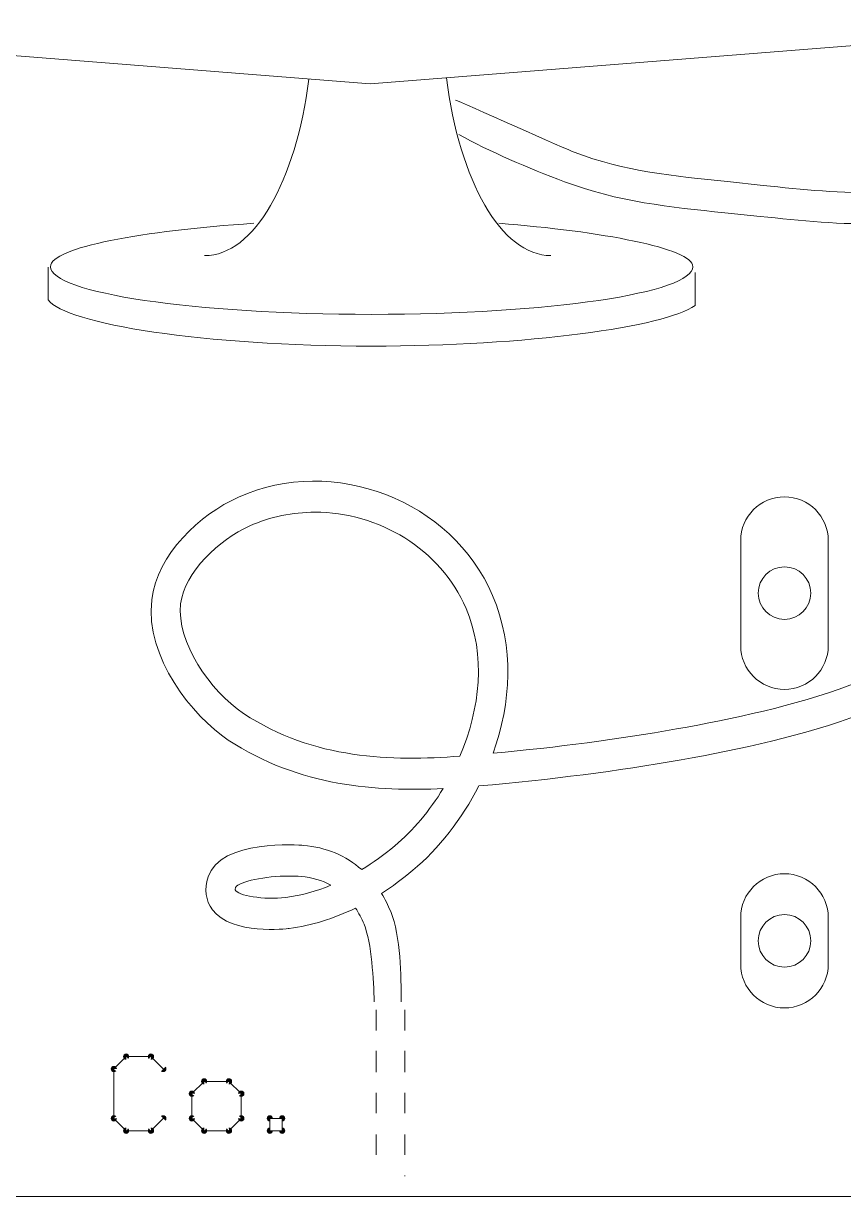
# Model space of a CAD drawing. Header units: inches. Extents: x 30.7 to 71.3, y 18.2 to 83.4.
# Drawn here: x 45.16 to 59.21, y 18.16 to 38.27 of the extents above; entities that cross this region are included whole.
import ezdxf

# ---------------------------------------------------------------- set-up
doc = ezdxf.new("R2010")
doc.units = ezdxf.units.IN
doc.header["$MEASUREMENT"] = 0
doc.linetypes.add('AI-Linetype-1', pattern=[2.13528, 0.352778, -0.352778, 0.362085, -0.352778, 0.352778, -0.362085])
doc.linetypes.add('AI-Linetype-2', pattern=[2.13528, 0.352778, -0.352778, 0.362085, -0.352778, 0.352778, -0.362085])
for name, color, linetype in [('board outline', 7, 'Continuous'), ('holes', 7, 'Continuous'), ('Layer 7', 7, 'Continuous')]:
    doc.layers.add(name, color=color, linetype=linetype)

# ---------------------------------------------------------------- blocks, each defined once
blk = doc.blocks.new('block 3')
at = {"layer": 'Layer 7', "color": 231, "lineweight": 18, "true_color": 0xf78bb7}
for points in [[(45.59, 34.088), (45.59, 33.528)], [(56.669, 34), (56.669, 33.435)]]:
    blk.add_lwpolyline(points, dxfattribs=at)
for points, knots in [([(37.957, 38.808), (37.957, 38.808), (37.957, 55.257), (37.957, 55.257), (37.957, 55.578), (38.217, 55.839), (38.538, 55.839), (38.538, 55.839), (63.669, 55.839), (63.669, 55.839), (63.991, 55.839), (64.251, 55.578), (64.251, 55.257), (64.251, 55.257), (64.251, 38.802), (64.251, 38.802), (64.251, 38.502), (64.021, 38.253), (63.722, 38.229), (63.722, 38.229), (51.104, 37.229), (51.104, 37.229), (51.104, 37.229), (38.491, 38.229), (38.491, 38.229), (38.189, 38.253), (37.957, 38.505), (37.957, 38.808)], [0, 0, 0, 0, 1, 1, 1, 2, 2, 2, 3, 3, 3, 4, 4, 4, 5, 5, 5, 6, 6, 6, 7, 7, 7, 8, 8, 8, 9, 9, 9, 9]), ([(49.113, 34.842), (47.213, 34.713), (45.628, 34.429), (45.628, 34.098), (45.628, 33.647), (48.091, 33.281), (51.129, 33.281), (54.168, 33.281), (56.631, 33.647), (56.631, 34.098), (56.631, 34.413), (55.059, 34.705), (53.307, 34.842)], [0, 0, 0, 0, 1, 1, 1, 2, 2, 2, 3, 3, 3, 4, 4, 4, 4]), ([(45.59, 33.528), (45.871, 33.116), (48.281, 32.737), (51.129, 32.737), (53.788, 32.737), (56.156, 33.062), (56.669, 33.435)], [0, 0, 0, 0, 1, 1, 1, 2, 2, 2, 2])]:
    blk.add_open_spline(points, degree=3, knots=knots, dxfattribs=at)
for points in [[(50.053, 37.312), (49.833, 35.566), (49.117, 34.288), (48.268, 34.288)], [(52.412, 37.333), (52.629, 35.576), (53.347, 34.288), (54.201, 34.288)]]:
    blk.add_open_spline(points, degree=3, dxfattribs=at)
blk = doc.blocks.new('block 121')
at = {"layer": 'Layer 7', "color": 231, "lineweight": 9, "true_color": 0xf78bb7}
blk.add_lwpolyline([(47.559, 20.348), (47.347, 20.56)], dxfattribs=at)
blk = doc.blocks.new('block 122')
at = {"layer": 'Layer 7', "true_color": 0xf78bb7}
h = blk.add_hatch(color=231, dxfattribs=at)
h.dxf.hatch_style = 2
edge = h.paths.add_edge_path()
edge.add_spline(control_points=[(47.379, 20.592), (47.362, 20.61), (47.333, 20.61), (47.315, 20.592), (47.297, 20.574), (47.297, 20.546), (47.315, 20.528)], knot_values=[0, 0, 0, 0, 0.352778, 0.352778, 0.352778, 0.705556, 0.705556, 0.705556, 0.705556], degree=3, periodic=0)
edge.add_line((47.315, 20.528), (47.379, 20.592))
at = {"layer": 'Layer 7', "color": 231, "lineweight": 9, "true_color": 0xf78bb7}
blk.add_open_spline([(47.379, 20.592), (47.362, 20.61), (47.333, 20.61), (47.315, 20.592), (47.297, 20.574), (47.297, 20.546), (47.315, 20.528)], degree=3, knots=[0, 0, 0, 0, 1, 1, 1, 2, 2, 2, 2], dxfattribs=at)
blk = doc.blocks.new('block 123')
at = {"layer": 'Layer 7', "true_color": 0xf78bb7}
h = blk.add_hatch(color=231, dxfattribs=at)
h.dxf.hatch_style = 2
edge = h.paths.add_edge_path()
edge.add_spline(control_points=[(47.527, 20.316), (47.545, 20.298), (47.573, 20.298), (47.591, 20.316), (47.609, 20.334), (47.609, 20.362), (47.591, 20.38)], knot_values=[0, 0, 0, 0, 0.352778, 0.352778, 0.352778, 0.705556, 0.705556, 0.705556, 0.705556], degree=3, periodic=0)
edge.add_line((47.591, 20.38), (47.527, 20.316))
at = {"layer": 'Layer 7', "color": 231, "lineweight": 9, "true_color": 0xf78bb7}
blk.add_open_spline([(47.527, 20.316), (47.545, 20.298), (47.573, 20.298), (47.591, 20.316), (47.609, 20.334), (47.609, 20.362), (47.591, 20.38)], degree=3, knots=[0, 0, 0, 0, 1, 1, 1, 2, 2, 2, 2], dxfattribs=at)
blk = doc.blocks.new('block 124')
at = {"layer": 'Layer 7', "color": 231, "lineweight": 9, "true_color": 0xf78bb7}
blk.add_lwpolyline([(47.347, 20.56), (46.924, 20.56)], dxfattribs=at)
blk = doc.blocks.new('block 125')
at = {"layer": 'Layer 7', "true_color": 0xf78bb7}
h = blk.add_hatch(color=231, dxfattribs=at)
h.dxf.hatch_style = 2
edge = h.paths.add_edge_path()
edge.add_spline(control_points=[(46.924, 20.605), (46.899, 20.605), (46.878, 20.585), (46.878, 20.56), (46.878, 20.535), (46.899, 20.515), (46.924, 20.515)], knot_values=[0, 0, 0, 0, 0.352778, 0.352778, 0.352778, 0.705556, 0.705556, 0.705556, 0.705556], degree=3, periodic=0)
edge.add_line((46.924, 20.515), (46.924, 20.605))
at = {"layer": 'Layer 7', "color": 231, "lineweight": 9, "true_color": 0xf78bb7}
blk.add_open_spline([(46.924, 20.605), (46.899, 20.605), (46.878, 20.585), (46.878, 20.56), (46.878, 20.535), (46.899, 20.515), (46.924, 20.515)], degree=3, knots=[0, 0, 0, 0, 1, 1, 1, 2, 2, 2, 2], dxfattribs=at)
blk = doc.blocks.new('block 126')
at = {"layer": 'Layer 7', "true_color": 0xf78bb7}
h = blk.add_hatch(color=231, dxfattribs=at)
h.dxf.hatch_style = 2
edge = h.paths.add_edge_path()
edge.add_spline(control_points=[(47.347, 20.515), (47.372, 20.515), (47.393, 20.535), (47.393, 20.56), (47.393, 20.585), (47.372, 20.605), (47.347, 20.605)], knot_values=[0, 0, 0, 0, 0.352778, 0.352778, 0.352778, 0.705556, 0.705556, 0.705556, 0.705556], degree=3, periodic=0)
edge.add_line((47.347, 20.605), (47.347, 20.515))
at = {"layer": 'Layer 7', "color": 231, "lineweight": 9, "true_color": 0xf78bb7}
blk.add_open_spline([(47.347, 20.515), (47.372, 20.515), (47.393, 20.535), (47.393, 20.56), (47.393, 20.585), (47.372, 20.605), (47.347, 20.605)], degree=3, knots=[0, 0, 0, 0, 1, 1, 1, 2, 2, 2, 2], dxfattribs=at)
blk = doc.blocks.new('block 127')
at = {"layer": 'Layer 7', "color": 231, "lineweight": 9, "true_color": 0xf78bb7}
blk.add_lwpolyline([(46.924, 20.56), (46.712, 20.348)], dxfattribs=at)
blk = doc.blocks.new('block 128')
at = {"layer": 'Layer 7', "true_color": 0xf78bb7}
h = blk.add_hatch(color=231, dxfattribs=at)
h.dxf.hatch_style = 2
edge = h.paths.add_edge_path()
edge.add_spline(control_points=[(46.68, 20.38), (46.662, 20.362), (46.662, 20.334), (46.68, 20.316), (46.698, 20.298), (46.726, 20.298), (46.744, 20.316)], knot_values=[0, 0, 0, 0, 0.352778, 0.352778, 0.352778, 0.705556, 0.705556, 0.705556, 0.705556], degree=3, periodic=0)
edge.add_line((46.744, 20.316), (46.68, 20.38))
at = {"layer": 'Layer 7', "color": 231, "lineweight": 9, "true_color": 0xf78bb7}
blk.add_open_spline([(46.68, 20.38), (46.662, 20.362), (46.662, 20.334), (46.68, 20.316), (46.698, 20.298), (46.726, 20.298), (46.744, 20.316)], degree=3, knots=[0, 0, 0, 0, 1, 1, 1, 2, 2, 2, 2], dxfattribs=at)
blk = doc.blocks.new('block 129')
at = {"layer": 'Layer 7', "true_color": 0xf78bb7}
h = blk.add_hatch(color=231, dxfattribs=at)
h.dxf.hatch_style = 2
edge = h.paths.add_edge_path()
edge.add_spline(control_points=[(46.956, 20.528), (46.973, 20.546), (46.973, 20.574), (46.956, 20.592), (46.938, 20.61), (46.909, 20.61), (46.892, 20.592)], knot_values=[0, 0, 0, 0, 0.352778, 0.352778, 0.352778, 0.705556, 0.705556, 0.705556, 0.705556], degree=3, periodic=0)
edge.add_line((46.892, 20.592), (46.956, 20.528))
at = {"layer": 'Layer 7', "color": 231, "lineweight": 9, "true_color": 0xf78bb7}
blk.add_open_spline([(46.956, 20.528), (46.973, 20.546), (46.973, 20.574), (46.956, 20.592), (46.938, 20.61), (46.909, 20.61), (46.892, 20.592)], degree=3, knots=[0, 0, 0, 0, 1, 1, 1, 2, 2, 2, 2], dxfattribs=at)
blk = doc.blocks.new('block 130')
at = {"layer": 'Layer 7', "color": 231, "lineweight": 9, "true_color": 0xf78bb7}
blk.add_lwpolyline([(46.712, 20.348), (46.712, 19.501)], dxfattribs=at)
blk = doc.blocks.new('block 131')
at = {"layer": 'Layer 7', "true_color": 0xf78bb7}
h = blk.add_hatch(color=231, dxfattribs=at)
h.dxf.hatch_style = 2
edge = h.paths.add_edge_path()
edge.add_spline(control_points=[(46.667, 19.501), (46.667, 19.476), (46.687, 19.456), (46.712, 19.456), (46.737, 19.456), (46.757, 19.476), (46.757, 19.501)], knot_values=[0, 0, 0, 0, 0.352778, 0.352778, 0.352778, 0.705556, 0.705556, 0.705556, 0.705556], degree=3, periodic=0)
edge.add_line((46.757, 19.501), (46.667, 19.501))
at = {"layer": 'Layer 7', "color": 231, "lineweight": 9, "true_color": 0xf78bb7}
blk.add_open_spline([(46.667, 19.501), (46.667, 19.476), (46.687, 19.456), (46.712, 19.456), (46.737, 19.456), (46.757, 19.476), (46.757, 19.501)], degree=3, knots=[0, 0, 0, 0, 1, 1, 1, 2, 2, 2, 2], dxfattribs=at)
blk = doc.blocks.new('block 132')
at = {"layer": 'Layer 7', "true_color": 0xf78bb7}
h = blk.add_hatch(color=231, dxfattribs=at)
h.dxf.hatch_style = 2
edge = h.paths.add_edge_path()
edge.add_spline(control_points=[(46.757, 20.348), (46.757, 20.373), (46.737, 20.393), (46.712, 20.393), (46.687, 20.393), (46.667, 20.373), (46.667, 20.348)], knot_values=[0, 0, 0, 0, 0.352778, 0.352778, 0.352778, 0.705556, 0.705556, 0.705556, 0.705556], degree=3, periodic=0)
edge.add_line((46.667, 20.348), (46.757, 20.348))
at = {"layer": 'Layer 7', "color": 231, "lineweight": 9, "true_color": 0xf78bb7}
blk.add_open_spline([(46.757, 20.348), (46.757, 20.373), (46.737, 20.393), (46.712, 20.393), (46.687, 20.393), (46.667, 20.373), (46.667, 20.348)], degree=3, knots=[0, 0, 0, 0, 1, 1, 1, 2, 2, 2, 2], dxfattribs=at)
blk = doc.blocks.new('block 133')
at = {"layer": 'Layer 7', "color": 231, "lineweight": 9, "true_color": 0xf78bb7}
blk.add_lwpolyline([(46.712, 19.501), (46.924, 19.289)], dxfattribs=at)
blk = doc.blocks.new('block 134')
at = {"layer": 'Layer 7', "true_color": 0xf78bb7}
h = blk.add_hatch(color=231, dxfattribs=at)
h.dxf.hatch_style = 2
edge = h.paths.add_edge_path()
edge.add_spline(control_points=[(46.892, 19.257), (46.909, 19.239), (46.938, 19.239), (46.956, 19.257), (46.973, 19.275), (46.973, 19.304), (46.956, 19.321)], knot_values=[0, 0, 0, 0, 0.352778, 0.352778, 0.352778, 0.705556, 0.705556, 0.705556, 0.705556], degree=3, periodic=0)
edge.add_line((46.956, 19.321), (46.892, 19.257))
at = {"layer": 'Layer 7', "color": 231, "lineweight": 9, "true_color": 0xf78bb7}
blk.add_open_spline([(46.892, 19.257), (46.909, 19.239), (46.938, 19.239), (46.956, 19.257), (46.973, 19.275), (46.973, 19.304), (46.956, 19.321)], degree=3, knots=[0, 0, 0, 0, 1, 1, 1, 2, 2, 2, 2], dxfattribs=at)
blk = doc.blocks.new('block 135')
at = {"layer": 'Layer 7', "true_color": 0xf78bb7}
h = blk.add_hatch(color=231, dxfattribs=at)
h.dxf.hatch_style = 2
edge = h.paths.add_edge_path()
edge.add_spline(control_points=[(46.744, 19.533), (46.726, 19.551), (46.698, 19.551), (46.68, 19.533), (46.662, 19.515), (46.662, 19.487), (46.68, 19.469)], knot_values=[0, 0, 0, 0, 0.352778, 0.352778, 0.352778, 0.705556, 0.705556, 0.705556, 0.705556], degree=3, periodic=0)
edge.add_line((46.68, 19.469), (46.744, 19.533))
at = {"layer": 'Layer 7', "color": 231, "lineweight": 9, "true_color": 0xf78bb7}
blk.add_open_spline([(46.744, 19.533), (46.726, 19.551), (46.698, 19.551), (46.68, 19.533), (46.662, 19.515), (46.662, 19.487), (46.68, 19.469)], degree=3, knots=[0, 0, 0, 0, 1, 1, 1, 2, 2, 2, 2], dxfattribs=at)
blk = doc.blocks.new('block 136')
at = {"layer": 'Layer 7', "color": 231, "lineweight": 9, "true_color": 0xf78bb7}
blk.add_lwpolyline([(46.924, 19.289), (47.347, 19.289)], dxfattribs=at)
blk = doc.blocks.new('block 137')
at = {"layer": 'Layer 7', "true_color": 0xf78bb7}
h = blk.add_hatch(color=231, dxfattribs=at)
h.dxf.hatch_style = 2
edge = h.paths.add_edge_path()
edge.add_spline(control_points=[(47.347, 19.244), (47.372, 19.244), (47.393, 19.264), (47.393, 19.289), (47.393, 19.314), (47.372, 19.335), (47.347, 19.335)], knot_values=[0, 0, 0, 0, 0.352778, 0.352778, 0.352778, 0.705556, 0.705556, 0.705556, 0.705556], degree=3, periodic=0)
edge.add_line((47.347, 19.335), (47.347, 19.244))
at = {"layer": 'Layer 7', "color": 231, "lineweight": 9, "true_color": 0xf78bb7}
blk.add_open_spline([(47.347, 19.244), (47.372, 19.244), (47.393, 19.264), (47.393, 19.289), (47.393, 19.314), (47.372, 19.335), (47.347, 19.335)], degree=3, knots=[0, 0, 0, 0, 1, 1, 1, 2, 2, 2, 2], dxfattribs=at)
blk = doc.blocks.new('block 138')
at = {"layer": 'Layer 7', "true_color": 0xf78bb7}
h = blk.add_hatch(color=231, dxfattribs=at)
h.dxf.hatch_style = 2
edge = h.paths.add_edge_path()
edge.add_spline(control_points=[(46.924, 19.335), (46.899, 19.335), (46.878, 19.314), (46.878, 19.289), (46.878, 19.264), (46.899, 19.244), (46.924, 19.244)], knot_values=[0, 0, 0, 0, 0.352778, 0.352778, 0.352778, 0.705556, 0.705556, 0.705556, 0.705556], degree=3, periodic=0)
edge.add_line((46.924, 19.244), (46.924, 19.335))
at = {"layer": 'Layer 7', "color": 231, "lineweight": 9, "true_color": 0xf78bb7}
blk.add_open_spline([(46.924, 19.335), (46.899, 19.335), (46.878, 19.314), (46.878, 19.289), (46.878, 19.264), (46.899, 19.244), (46.924, 19.244)], degree=3, knots=[0, 0, 0, 0, 1, 1, 1, 2, 2, 2, 2], dxfattribs=at)
blk = doc.blocks.new('block 139')
at = {"layer": 'Layer 7', "color": 231, "lineweight": 9, "true_color": 0xf78bb7}
blk.add_lwpolyline([(47.347, 19.289), (47.559, 19.501)], dxfattribs=at)
blk = doc.blocks.new('block 140')
at = {"layer": 'Layer 7', "true_color": 0xf78bb7}
h = blk.add_hatch(color=231, dxfattribs=at)
h.dxf.hatch_style = 2
edge = h.paths.add_edge_path()
edge.add_spline(control_points=[(47.591, 19.469), (47.609, 19.487), (47.609, 19.515), (47.591, 19.533), (47.573, 19.551), (47.545, 19.551), (47.527, 19.533)], knot_values=[0, 0, 0, 0, 0.352778, 0.352778, 0.352778, 0.705556, 0.705556, 0.705556, 0.705556], degree=3, periodic=0)
edge.add_line((47.527, 19.533), (47.591, 19.469))
at = {"layer": 'Layer 7', "color": 231, "lineweight": 9, "true_color": 0xf78bb7}
blk.add_open_spline([(47.591, 19.469), (47.609, 19.487), (47.609, 19.515), (47.591, 19.533), (47.573, 19.551), (47.545, 19.551), (47.527, 19.533)], degree=3, knots=[0, 0, 0, 0, 1, 1, 1, 2, 2, 2, 2], dxfattribs=at)
blk = doc.blocks.new('block 141')
at = {"layer": 'Layer 7', "true_color": 0xf78bb7}
h = blk.add_hatch(color=231, dxfattribs=at)
h.dxf.hatch_style = 2
edge = h.paths.add_edge_path()
edge.add_spline(control_points=[(47.315, 19.321), (47.297, 19.304), (47.297, 19.275), (47.315, 19.257), (47.333, 19.239), (47.362, 19.239), (47.379, 19.257)], knot_values=[0, 0, 0, 0, 0.352778, 0.352778, 0.352778, 0.705556, 0.705556, 0.705556, 0.705556], degree=3, periodic=0)
edge.add_line((47.379, 19.257), (47.315, 19.321))
at = {"layer": 'Layer 7', "color": 231, "lineweight": 9, "true_color": 0xf78bb7}
blk.add_open_spline([(47.315, 19.321), (47.297, 19.304), (47.297, 19.275), (47.315, 19.257), (47.333, 19.239), (47.362, 19.239), (47.379, 19.257)], degree=3, knots=[0, 0, 0, 0, 1, 1, 1, 2, 2, 2, 2], dxfattribs=at)
blk = doc.blocks.new('block 142')
at = {"layer": 'Layer 7', "color": 231, "lineweight": 9, "true_color": 0xf78bb7}
blk.add_lwpolyline([(48.26, 19.289), (48.683, 19.289)], dxfattribs=at)
blk = doc.blocks.new('block 143')
at = {"layer": 'Layer 7', "true_color": 0xf78bb7}
h = blk.add_hatch(color=231, dxfattribs=at)
h.dxf.hatch_style = 2
edge = h.paths.add_edge_path()
edge.add_spline(control_points=[(48.683, 19.244), (48.708, 19.244), (48.729, 19.264), (48.729, 19.289), (48.729, 19.314), (48.708, 19.335), (48.683, 19.335)], knot_values=[0, 0, 0, 0, 0.352778, 0.352778, 0.352778, 0.705556, 0.705556, 0.705556, 0.705556], degree=3, periodic=0)
edge.add_line((48.683, 19.335), (48.683, 19.244))
at = {"layer": 'Layer 7', "color": 231, "lineweight": 9, "true_color": 0xf78bb7}
blk.add_open_spline([(48.683, 19.244), (48.708, 19.244), (48.729, 19.264), (48.729, 19.289), (48.729, 19.314), (48.708, 19.335), (48.683, 19.335)], degree=3, knots=[0, 0, 0, 0, 1, 1, 1, 2, 2, 2, 2], dxfattribs=at)
blk = doc.blocks.new('block 144')
at = {"layer": 'Layer 7', "true_color": 0xf78bb7}
h = blk.add_hatch(color=231, dxfattribs=at)
h.dxf.hatch_style = 2
edge = h.paths.add_edge_path()
edge.add_spline(control_points=[(48.26, 19.335), (48.235, 19.335), (48.214, 19.314), (48.214, 19.289), (48.214, 19.264), (48.235, 19.244), (48.26, 19.244)], knot_values=[0, 0, 0, 0, 0.352778, 0.352778, 0.352778, 0.705556, 0.705556, 0.705556, 0.705556], degree=3, periodic=0)
edge.add_line((48.26, 19.244), (48.26, 19.335))
at = {"layer": 'Layer 7', "color": 231, "lineweight": 9, "true_color": 0xf78bb7}
blk.add_open_spline([(48.26, 19.335), (48.235, 19.335), (48.214, 19.314), (48.214, 19.289), (48.214, 19.264), (48.235, 19.244), (48.26, 19.244)], degree=3, knots=[0, 0, 0, 0, 1, 1, 1, 2, 2, 2, 2], dxfattribs=at)
blk = doc.blocks.new('block 145')
at = {"layer": 'Layer 7', "color": 231, "lineweight": 9, "true_color": 0xf78bb7}
blk.add_lwpolyline([(48.683, 19.289), (48.895, 19.501)], dxfattribs=at)
blk = doc.blocks.new('block 146')
at = {"layer": 'Layer 7', "true_color": 0xf78bb7}
h = blk.add_hatch(color=231, dxfattribs=at)
h.dxf.hatch_style = 2
edge = h.paths.add_edge_path()
edge.add_spline(control_points=[(48.927, 19.469), (48.945, 19.487), (48.945, 19.515), (48.927, 19.533), (48.909, 19.551), (48.881, 19.551), (48.863, 19.533)], knot_values=[0, 0, 0, 0, 0.352778, 0.352778, 0.352778, 0.705556, 0.705556, 0.705556, 0.705556], degree=3, periodic=0)
edge.add_line((48.863, 19.533), (48.927, 19.469))
at = {"layer": 'Layer 7', "color": 231, "lineweight": 9, "true_color": 0xf78bb7}
blk.add_open_spline([(48.927, 19.469), (48.945, 19.487), (48.945, 19.515), (48.927, 19.533), (48.909, 19.551), (48.881, 19.551), (48.863, 19.533)], degree=3, knots=[0, 0, 0, 0, 1, 1, 1, 2, 2, 2, 2], dxfattribs=at)
blk = doc.blocks.new('block 147')
at = {"layer": 'Layer 7', "true_color": 0xf78bb7}
h = blk.add_hatch(color=231, dxfattribs=at)
h.dxf.hatch_style = 2
edge = h.paths.add_edge_path()
edge.add_spline(control_points=[(48.651, 19.321), (48.634, 19.304), (48.634, 19.275), (48.651, 19.257), (48.669, 19.239), (48.698, 19.239), (48.715, 19.257)], knot_values=[0, 0, 0, 0, 0.352778, 0.352778, 0.352778, 0.705556, 0.705556, 0.705556, 0.705556], degree=3, periodic=0)
edge.add_line((48.715, 19.257), (48.651, 19.321))
at = {"layer": 'Layer 7', "color": 231, "lineweight": 9, "true_color": 0xf78bb7}
blk.add_open_spline([(48.651, 19.321), (48.634, 19.304), (48.634, 19.275), (48.651, 19.257), (48.669, 19.239), (48.698, 19.239), (48.715, 19.257)], degree=3, knots=[0, 0, 0, 0, 1, 1, 1, 2, 2, 2, 2], dxfattribs=at)
blk = doc.blocks.new('block 148')
at = {"layer": 'Layer 7', "color": 231, "lineweight": 9, "true_color": 0xf78bb7}
blk.add_lwpolyline([(48.895, 19.501), (48.895, 19.925)], dxfattribs=at)
blk = doc.blocks.new('block 149')
at = {"layer": 'Layer 7', "true_color": 0xf78bb7}
h = blk.add_hatch(color=231, dxfattribs=at)
h.dxf.hatch_style = 2
edge = h.paths.add_edge_path()
edge.add_spline(control_points=[(48.94, 19.925), (48.94, 19.95), (48.92, 19.97), (48.895, 19.97), (48.87, 19.97), (48.85, 19.95), (48.85, 19.925)], knot_values=[0, 0, 0, 0, 0.352778, 0.352778, 0.352778, 0.705556, 0.705556, 0.705556, 0.705556], degree=3, periodic=0)
edge.add_line((48.85, 19.925), (48.94, 19.925))
at = {"layer": 'Layer 7', "color": 231, "lineweight": 9, "true_color": 0xf78bb7}
blk.add_open_spline([(48.94, 19.925), (48.94, 19.95), (48.92, 19.97), (48.895, 19.97), (48.87, 19.97), (48.85, 19.95), (48.85, 19.925)], degree=3, knots=[0, 0, 0, 0, 1, 1, 1, 2, 2, 2, 2], dxfattribs=at)
blk = doc.blocks.new('block 150')
at = {"layer": 'Layer 7', "true_color": 0xf78bb7}
h = blk.add_hatch(color=231, dxfattribs=at)
h.dxf.hatch_style = 2
edge = h.paths.add_edge_path()
edge.add_spline(control_points=[(48.85, 19.501), (48.85, 19.476), (48.87, 19.456), (48.895, 19.456), (48.92, 19.456), (48.94, 19.476), (48.94, 19.501)], knot_values=[0, 0, 0, 0, 0.352778, 0.352778, 0.352778, 0.705556, 0.705556, 0.705556, 0.705556], degree=3, periodic=0)
edge.add_line((48.94, 19.501), (48.85, 19.501))
at = {"layer": 'Layer 7', "color": 231, "lineweight": 9, "true_color": 0xf78bb7}
blk.add_open_spline([(48.85, 19.501), (48.85, 19.476), (48.87, 19.456), (48.895, 19.456), (48.92, 19.456), (48.94, 19.476), (48.94, 19.501)], degree=3, knots=[0, 0, 0, 0, 1, 1, 1, 2, 2, 2, 2], dxfattribs=at)
blk = doc.blocks.new('block 151')
at = {"layer": 'Layer 7', "color": 231, "lineweight": 9, "true_color": 0xf78bb7}
blk.add_lwpolyline([(48.895, 19.925), (48.683, 20.136)], dxfattribs=at)
blk = doc.blocks.new('block 152')
at = {"layer": 'Layer 7', "true_color": 0xf78bb7}
h = blk.add_hatch(color=231, dxfattribs=at)
h.dxf.hatch_style = 2
edge = h.paths.add_edge_path()
edge.add_spline(control_points=[(48.715, 20.168), (48.698, 20.186), (48.669, 20.186), (48.651, 20.168), (48.634, 20.151), (48.634, 20.122), (48.651, 20.104)], knot_values=[0, 0, 0, 0, 0.352778, 0.352778, 0.352778, 0.705556, 0.705556, 0.705556, 0.705556], degree=3, periodic=0)
edge.add_line((48.651, 20.104), (48.715, 20.168))
at = {"layer": 'Layer 7', "color": 231, "lineweight": 9, "true_color": 0xf78bb7}
blk.add_open_spline([(48.715, 20.168), (48.698, 20.186), (48.669, 20.186), (48.651, 20.168), (48.634, 20.151), (48.634, 20.122), (48.651, 20.104)], degree=3, knots=[0, 0, 0, 0, 1, 1, 1, 2, 2, 2, 2], dxfattribs=at)
blk = doc.blocks.new('block 153')
at = {"layer": 'Layer 7', "true_color": 0xf78bb7}
h = blk.add_hatch(color=231, dxfattribs=at)
h.dxf.hatch_style = 2
edge = h.paths.add_edge_path()
edge.add_spline(control_points=[(48.863, 19.893), (48.881, 19.875), (48.909, 19.875), (48.927, 19.893), (48.945, 19.91), (48.945, 19.939), (48.927, 19.957)], knot_values=[0, 0, 0, 0, 0.352778, 0.352778, 0.352778, 0.705556, 0.705556, 0.705556, 0.705556], degree=3, periodic=0)
edge.add_line((48.927, 19.957), (48.863, 19.893))
at = {"layer": 'Layer 7', "color": 231, "lineweight": 9, "true_color": 0xf78bb7}
blk.add_open_spline([(48.863, 19.893), (48.881, 19.875), (48.909, 19.875), (48.927, 19.893), (48.945, 19.91), (48.945, 19.939), (48.927, 19.957)], degree=3, knots=[0, 0, 0, 0, 1, 1, 1, 2, 2, 2, 2], dxfattribs=at)
blk = doc.blocks.new('block 154')
at = {"layer": 'Layer 7', "color": 231, "lineweight": 9, "true_color": 0xf78bb7}
blk.add_lwpolyline([(48.683, 20.136), (48.26, 20.136)], dxfattribs=at)
blk = doc.blocks.new('block 155')
at = {"layer": 'Layer 7', "true_color": 0xf78bb7}
h = blk.add_hatch(color=231, dxfattribs=at)
h.dxf.hatch_style = 2
edge = h.paths.add_edge_path()
edge.add_spline(control_points=[(48.26, 20.182), (48.235, 20.182), (48.214, 20.161), (48.214, 20.136), (48.214, 20.111), (48.235, 20.091), (48.26, 20.091)], knot_values=[0, 0, 0, 0, 0.352778, 0.352778, 0.352778, 0.705556, 0.705556, 0.705556, 0.705556], degree=3, periodic=0)
edge.add_line((48.26, 20.091), (48.26, 20.182))
at = {"layer": 'Layer 7', "color": 231, "lineweight": 9, "true_color": 0xf78bb7}
blk.add_open_spline([(48.26, 20.182), (48.235, 20.182), (48.214, 20.161), (48.214, 20.136), (48.214, 20.111), (48.235, 20.091), (48.26, 20.091)], degree=3, knots=[0, 0, 0, 0, 1, 1, 1, 2, 2, 2, 2], dxfattribs=at)
blk = doc.blocks.new('block 156')
at = {"layer": 'Layer 7', "true_color": 0xf78bb7}
h = blk.add_hatch(color=231, dxfattribs=at)
h.dxf.hatch_style = 2
edge = h.paths.add_edge_path()
edge.add_spline(control_points=[(48.683, 20.091), (48.708, 20.091), (48.729, 20.111), (48.729, 20.136), (48.729, 20.161), (48.708, 20.182), (48.683, 20.182)], knot_values=[0, 0, 0, 0, 0.352778, 0.352778, 0.352778, 0.705556, 0.705556, 0.705556, 0.705556], degree=3, periodic=0)
edge.add_line((48.683, 20.182), (48.683, 20.091))
at = {"layer": 'Layer 7', "color": 231, "lineweight": 9, "true_color": 0xf78bb7}
blk.add_open_spline([(48.683, 20.091), (48.708, 20.091), (48.729, 20.111), (48.729, 20.136), (48.729, 20.161), (48.708, 20.182), (48.683, 20.182)], degree=3, knots=[0, 0, 0, 0, 1, 1, 1, 2, 2, 2, 2], dxfattribs=at)
blk = doc.blocks.new('block 157')
at = {"layer": 'Layer 7', "color": 231, "lineweight": 9, "true_color": 0xf78bb7}
blk.add_lwpolyline([(48.26, 20.136), (48.048, 19.925)], dxfattribs=at)
blk = doc.blocks.new('block 158')
at = {"layer": 'Layer 7', "true_color": 0xf78bb7}
h = blk.add_hatch(color=231, dxfattribs=at)
h.dxf.hatch_style = 2
edge = h.paths.add_edge_path()
edge.add_spline(control_points=[(48.016, 19.957), (47.998, 19.939), (47.998, 19.91), (48.016, 19.893), (48.034, 19.875), (48.062, 19.875), (48.08, 19.893)], knot_values=[0, 0, 0, 0, 0.352778, 0.352778, 0.352778, 0.705556, 0.705556, 0.705556, 0.705556], degree=3, periodic=0)
edge.add_line((48.08, 19.893), (48.016, 19.957))
at = {"layer": 'Layer 7', "color": 231, "lineweight": 9, "true_color": 0xf78bb7}
blk.add_open_spline([(48.016, 19.957), (47.998, 19.939), (47.998, 19.91), (48.016, 19.893), (48.034, 19.875), (48.062, 19.875), (48.08, 19.893)], degree=3, knots=[0, 0, 0, 0, 1, 1, 1, 2, 2, 2, 2], dxfattribs=at)
blk = doc.blocks.new('block 159')
at = {"layer": 'Layer 7', "true_color": 0xf78bb7}
h = blk.add_hatch(color=231, dxfattribs=at)
h.dxf.hatch_style = 2
edge = h.paths.add_edge_path()
edge.add_spline(control_points=[(48.292, 20.104), (48.309, 20.122), (48.309, 20.151), (48.292, 20.168), (48.274, 20.186), (48.245, 20.186), (48.228, 20.168)], knot_values=[0, 0, 0, 0, 0.352778, 0.352778, 0.352778, 0.705556, 0.705556, 0.705556, 0.705556], degree=3, periodic=0)
edge.add_line((48.228, 20.168), (48.292, 20.104))
at = {"layer": 'Layer 7', "color": 231, "lineweight": 9, "true_color": 0xf78bb7}
blk.add_open_spline([(48.292, 20.104), (48.309, 20.122), (48.309, 20.151), (48.292, 20.168), (48.274, 20.186), (48.245, 20.186), (48.228, 20.168)], degree=3, knots=[0, 0, 0, 0, 1, 1, 1, 2, 2, 2, 2], dxfattribs=at)
blk = doc.blocks.new('block 160')
at = {"layer": 'Layer 7', "color": 231, "lineweight": 9, "true_color": 0xf78bb7}
blk.add_lwpolyline([(48.048, 19.925), (48.048, 19.501)], dxfattribs=at)
blk = doc.blocks.new('block 161')
at = {"layer": 'Layer 7', "true_color": 0xf78bb7}
h = blk.add_hatch(color=231, dxfattribs=at)
h.dxf.hatch_style = 2
edge = h.paths.add_edge_path()
edge.add_spline(control_points=[(48.003, 19.501), (48.003, 19.476), (48.023, 19.456), (48.048, 19.456), (48.073, 19.456), (48.093, 19.476), (48.093, 19.501)], knot_values=[0, 0, 0, 0, 0.352778, 0.352778, 0.352778, 0.705556, 0.705556, 0.705556, 0.705556], degree=3, periodic=0)
edge.add_line((48.093, 19.501), (48.003, 19.501))
at = {"layer": 'Layer 7', "color": 231, "lineweight": 9, "true_color": 0xf78bb7}
blk.add_open_spline([(48.003, 19.501), (48.003, 19.476), (48.023, 19.456), (48.048, 19.456), (48.073, 19.456), (48.093, 19.476), (48.093, 19.501)], degree=3, knots=[0, 0, 0, 0, 1, 1, 1, 2, 2, 2, 2], dxfattribs=at)
blk = doc.blocks.new('block 162')
at = {"layer": 'Layer 7', "true_color": 0xf78bb7}
h = blk.add_hatch(color=231, dxfattribs=at)
h.dxf.hatch_style = 2
edge = h.paths.add_edge_path()
edge.add_spline(control_points=[(48.093, 19.925), (48.093, 19.95), (48.073, 19.97), (48.048, 19.97), (48.023, 19.97), (48.003, 19.95), (48.003, 19.925)], knot_values=[0, 0, 0, 0, 0.352778, 0.352778, 0.352778, 0.705556, 0.705556, 0.705556, 0.705556], degree=3, periodic=0)
edge.add_line((48.003, 19.925), (48.093, 19.925))
at = {"layer": 'Layer 7', "color": 231, "lineweight": 9, "true_color": 0xf78bb7}
blk.add_open_spline([(48.093, 19.925), (48.093, 19.95), (48.073, 19.97), (48.048, 19.97), (48.023, 19.97), (48.003, 19.95), (48.003, 19.925)], degree=3, knots=[0, 0, 0, 0, 1, 1, 1, 2, 2, 2, 2], dxfattribs=at)
blk = doc.blocks.new('block 163')
at = {"layer": 'Layer 7', "color": 231, "lineweight": 9, "true_color": 0xf78bb7}
blk.add_lwpolyline([(48.048, 19.501), (48.26, 19.289)], dxfattribs=at)
blk = doc.blocks.new('block 164')
at = {"layer": 'Layer 7', "true_color": 0xf78bb7}
h = blk.add_hatch(color=231, dxfattribs=at)
h.dxf.hatch_style = 2
edge = h.paths.add_edge_path()
edge.add_spline(control_points=[(48.228, 19.257), (48.245, 19.239), (48.274, 19.239), (48.292, 19.257), (48.309, 19.275), (48.309, 19.304), (48.292, 19.321)], knot_values=[0, 0, 0, 0, 0.352778, 0.352778, 0.352778, 0.705556, 0.705556, 0.705556, 0.705556], degree=3, periodic=0)
edge.add_line((48.292, 19.321), (48.228, 19.257))
at = {"layer": 'Layer 7', "color": 231, "lineweight": 9, "true_color": 0xf78bb7}
blk.add_open_spline([(48.228, 19.257), (48.245, 19.239), (48.274, 19.239), (48.292, 19.257), (48.309, 19.275), (48.309, 19.304), (48.292, 19.321)], degree=3, knots=[0, 0, 0, 0, 1, 1, 1, 2, 2, 2, 2], dxfattribs=at)
blk = doc.blocks.new('block 165')
at = {"layer": 'Layer 7', "true_color": 0xf78bb7}
h = blk.add_hatch(color=231, dxfattribs=at)
h.dxf.hatch_style = 2
edge = h.paths.add_edge_path()
edge.add_spline(control_points=[(48.08, 19.533), (48.062, 19.551), (48.034, 19.551), (48.016, 19.533), (47.998, 19.515), (47.998, 19.487), (48.016, 19.469)], knot_values=[0, 0, 0, 0, 0.352778, 0.352778, 0.352778, 0.705556, 0.705556, 0.705556, 0.705556], degree=3, periodic=0)
edge.add_line((48.016, 19.469), (48.08, 19.533))
at = {"layer": 'Layer 7', "color": 231, "lineweight": 9, "true_color": 0xf78bb7}
blk.add_open_spline([(48.08, 19.533), (48.062, 19.551), (48.034, 19.551), (48.016, 19.533), (47.998, 19.515), (47.998, 19.487), (48.016, 19.469)], degree=3, knots=[0, 0, 0, 0, 1, 1, 1, 2, 2, 2, 2], dxfattribs=at)
blk = doc.blocks.new('block 166')
at = {"layer": 'Layer 7', "color": 231, "lineweight": 9, "true_color": 0xf78bb7}
blk.add_lwpolyline([(49.384, 19.289), (49.384, 19.501)], dxfattribs=at)
blk = doc.blocks.new('block 167')
at = {"layer": 'Layer 7', "true_color": 0xf78bb7}
h = blk.add_hatch(color=231, dxfattribs=at)
h.dxf.hatch_style = 2
edge = h.paths.add_edge_path()
edge.add_spline(control_points=[(49.429, 19.501), (49.429, 19.526), (49.409, 19.546), (49.384, 19.546), (49.359, 19.546), (49.339, 19.526), (49.339, 19.501)], knot_values=[0, 0, 0, 0, 0.352778, 0.352778, 0.352778, 0.705556, 0.705556, 0.705556, 0.705556], degree=3, periodic=0)
edge.add_line((49.339, 19.501), (49.429, 19.501))
at = {"layer": 'Layer 7', "color": 231, "lineweight": 9, "true_color": 0xf78bb7}
blk.add_open_spline([(49.429, 19.501), (49.429, 19.526), (49.409, 19.546), (49.384, 19.546), (49.359, 19.546), (49.339, 19.526), (49.339, 19.501)], degree=3, knots=[0, 0, 0, 0, 1, 1, 1, 2, 2, 2, 2], dxfattribs=at)
blk = doc.blocks.new('block 168')
at = {"layer": 'Layer 7', "true_color": 0xf78bb7}
h = blk.add_hatch(color=231, dxfattribs=at)
h.dxf.hatch_style = 2
edge = h.paths.add_edge_path()
edge.add_spline(control_points=[(49.339, 19.289), (49.339, 19.264), (49.359, 19.244), (49.384, 19.244), (49.409, 19.244), (49.429, 19.264), (49.429, 19.289)], knot_values=[0, 0, 0, 0, 0.352778, 0.352778, 0.352778, 0.705556, 0.705556, 0.705556, 0.705556], degree=3, periodic=0)
edge.add_line((49.429, 19.289), (49.339, 19.289))
at = {"layer": 'Layer 7', "color": 231, "lineweight": 9, "true_color": 0xf78bb7}
blk.add_open_spline([(49.339, 19.289), (49.339, 19.264), (49.359, 19.244), (49.384, 19.244), (49.409, 19.244), (49.429, 19.264), (49.429, 19.289)], degree=3, knots=[0, 0, 0, 0, 1, 1, 1, 2, 2, 2, 2], dxfattribs=at)
blk = doc.blocks.new('block 169')
at = {"layer": 'Layer 7', "color": 231, "lineweight": 9, "true_color": 0xf78bb7}
blk.add_lwpolyline([(49.384, 19.501), (49.596, 19.501)], dxfattribs=at)
blk = doc.blocks.new('block 170')
at = {"layer": 'Layer 7', "true_color": 0xf78bb7}
h = blk.add_hatch(color=231, dxfattribs=at)
h.dxf.hatch_style = 2
edge = h.paths.add_edge_path()
edge.add_spline(control_points=[(49.596, 19.456), (49.621, 19.456), (49.641, 19.476), (49.641, 19.501), (49.641, 19.526), (49.621, 19.546), (49.596, 19.546)], knot_values=[0, 0, 0, 0, 0.352778, 0.352778, 0.352778, 0.705556, 0.705556, 0.705556, 0.705556], degree=3, periodic=0)
edge.add_line((49.596, 19.546), (49.596, 19.456))
at = {"layer": 'Layer 7', "color": 231, "lineweight": 9, "true_color": 0xf78bb7}
blk.add_open_spline([(49.596, 19.456), (49.621, 19.456), (49.641, 19.476), (49.641, 19.501), (49.641, 19.526), (49.621, 19.546), (49.596, 19.546)], degree=3, knots=[0, 0, 0, 0, 1, 1, 1, 2, 2, 2, 2], dxfattribs=at)
blk = doc.blocks.new('block 171')
at = {"layer": 'Layer 7', "true_color": 0xf78bb7}
h = blk.add_hatch(color=231, dxfattribs=at)
h.dxf.hatch_style = 2
edge = h.paths.add_edge_path()
edge.add_spline(control_points=[(49.384, 19.546), (49.359, 19.546), (49.339, 19.526), (49.339, 19.501), (49.339, 19.476), (49.359, 19.456), (49.384, 19.456)], knot_values=[0, 0, 0, 0, 0.352778, 0.352778, 0.352778, 0.705556, 0.705556, 0.705556, 0.705556], degree=3, periodic=0)
edge.add_line((49.384, 19.456), (49.384, 19.546))
at = {"layer": 'Layer 7', "color": 231, "lineweight": 9, "true_color": 0xf78bb7}
blk.add_open_spline([(49.384, 19.546), (49.359, 19.546), (49.339, 19.526), (49.339, 19.501), (49.339, 19.476), (49.359, 19.456), (49.384, 19.456)], degree=3, knots=[0, 0, 0, 0, 1, 1, 1, 2, 2, 2, 2], dxfattribs=at)
blk = doc.blocks.new('block 172')
at = {"layer": 'Layer 7', "color": 231, "lineweight": 9, "true_color": 0xf78bb7}
blk.add_lwpolyline([(49.596, 19.501), (49.596, 19.289)], dxfattribs=at)
blk = doc.blocks.new('block 173')
at = {"layer": 'Layer 7', "true_color": 0xf78bb7}
h = blk.add_hatch(color=231, dxfattribs=at)
h.dxf.hatch_style = 2
edge = h.paths.add_edge_path()
edge.add_spline(control_points=[(49.55, 19.289), (49.55, 19.264), (49.571, 19.244), (49.596, 19.244), (49.621, 19.244), (49.641, 19.264), (49.641, 19.289)], knot_values=[0, 0, 0, 0, 0.352778, 0.352778, 0.352778, 0.705556, 0.705556, 0.705556, 0.705556], degree=3, periodic=0)
edge.add_line((49.641, 19.289), (49.55, 19.289))
at = {"layer": 'Layer 7', "color": 231, "lineweight": 9, "true_color": 0xf78bb7}
blk.add_open_spline([(49.55, 19.289), (49.55, 19.264), (49.571, 19.244), (49.596, 19.244), (49.621, 19.244), (49.641, 19.264), (49.641, 19.289)], degree=3, knots=[0, 0, 0, 0, 1, 1, 1, 2, 2, 2, 2], dxfattribs=at)
blk = doc.blocks.new('block 174')
at = {"layer": 'Layer 7', "true_color": 0xf78bb7}
h = blk.add_hatch(color=231, dxfattribs=at)
h.dxf.hatch_style = 2
edge = h.paths.add_edge_path()
edge.add_spline(control_points=[(49.641, 19.501), (49.641, 19.526), (49.621, 19.546), (49.596, 19.546), (49.571, 19.546), (49.55, 19.526), (49.55, 19.501)], knot_values=[0, 0, 0, 0, 0.352778, 0.352778, 0.352778, 0.705556, 0.705556, 0.705556, 0.705556], degree=3, periodic=0)
edge.add_line((49.55, 19.501), (49.641, 19.501))
at = {"layer": 'Layer 7', "color": 231, "lineweight": 9, "true_color": 0xf78bb7}
blk.add_open_spline([(49.641, 19.501), (49.641, 19.526), (49.621, 19.546), (49.596, 19.546), (49.571, 19.546), (49.55, 19.526), (49.55, 19.501)], degree=3, knots=[0, 0, 0, 0, 1, 1, 1, 2, 2, 2, 2], dxfattribs=at)
blk = doc.blocks.new('block 175')
at = {"layer": 'Layer 7', "color": 231, "lineweight": 9, "true_color": 0xf78bb7}
blk.add_lwpolyline([(49.596, 19.289), (49.384, 19.289)], dxfattribs=at)
blk = doc.blocks.new('block 176')
at = {"layer": 'Layer 7', "true_color": 0xf78bb7}
h = blk.add_hatch(color=231, dxfattribs=at)
h.dxf.hatch_style = 2
edge = h.paths.add_edge_path()
edge.add_spline(control_points=[(49.384, 19.335), (49.359, 19.335), (49.339, 19.314), (49.339, 19.289), (49.339, 19.264), (49.359, 19.244), (49.384, 19.244)], knot_values=[0, 0, 0, 0, 0.352778, 0.352778, 0.352778, 0.705556, 0.705556, 0.705556, 0.705556], degree=3, periodic=0)
edge.add_line((49.384, 19.244), (49.384, 19.335))
at = {"layer": 'Layer 7', "color": 231, "lineweight": 9, "true_color": 0xf78bb7}
blk.add_open_spline([(49.384, 19.335), (49.359, 19.335), (49.339, 19.314), (49.339, 19.289), (49.339, 19.264), (49.359, 19.244), (49.384, 19.244)], degree=3, knots=[0, 0, 0, 0, 1, 1, 1, 2, 2, 2, 2], dxfattribs=at)
blk = doc.blocks.new('block 177')
at = {"layer": 'Layer 7', "true_color": 0xf78bb7}
h = blk.add_hatch(color=231, dxfattribs=at)
h.dxf.hatch_style = 2
edge = h.paths.add_edge_path()
edge.add_spline(control_points=[(49.596, 19.244), (49.621, 19.244), (49.641, 19.264), (49.641, 19.289), (49.641, 19.314), (49.621, 19.335), (49.596, 19.335)], knot_values=[0, 0, 0, 0, 0.352778, 0.352778, 0.352778, 0.705556, 0.705556, 0.705556, 0.705556], degree=3, periodic=0)
edge.add_line((49.596, 19.335), (49.596, 19.244))
at = {"layer": 'Layer 7', "color": 231, "lineweight": 9, "true_color": 0xf78bb7}
blk.add_open_spline([(49.596, 19.244), (49.621, 19.244), (49.641, 19.264), (49.641, 19.289), (49.641, 19.314), (49.621, 19.335), (49.596, 19.335)], degree=3, knots=[0, 0, 0, 0, 1, 1, 1, 2, 2, 2, 2], dxfattribs=at)
blk = doc.blocks.new('block 4')
at = {"layer": 'Layer 7'}
for name in ['block 127', 'block 125', 'block 129', 'block 124', 'block 122', 'block 126', 'block 121', 'block 128', 'block 132', 'block 130', 'block 123', 'block 157', 'block 155', 'block 159', 'block 154', 'block 152', 'block 156', 'block 151', 'block 158', 'block 162', 'block 160', 'block 149', 'block 153', 'block 148', 'block 135', 'block 140', 'block 165', 'block 146', 'block 167', 'block 171', 'block 174', 'block 170', 'block 131', 'block 133', 'block 138', 'block 134', 'block 141', 'block 139', 'block 137', 'block 161', 'block 163', 'block 144', 'block 164', 'block 147', 'block 145', 'block 143', 'block 150', 'block 176', 'block 166', 'block 169', 'block 172', 'block 177', 'block 136', 'block 142', 'block 168', 'block 175', 'block 173']:
    blk.add_blockref(name, (0, 0), dxfattribs=at)
blk = doc.blocks.new('block 3195')
at = {"layer": 'board outline', "color": 7, "lineweight": 9, "true_color": 0xffffff}
blk.add_open_spline([(30.668, 79.565), (30.668, 79.565), (30.668, 19.762), (30.668, 19.762), (30.668, 18.878), (31.384, 18.162), (32.268, 18.162), (32.268, 18.162), (69.685, 18.162), (69.685, 18.162), (70.569, 18.162), (71.285, 18.878), (71.285, 19.762), (71.285, 19.762), (71.285, 73.138), (71.285, 73.138), (71.285, 74.022), (70.569, 74.738), (69.685, 74.738), (69.685, 74.738), (65.735, 74.738), (65.735, 74.738), (65.597, 74.738), (65.485, 74.85), (65.485, 74.988), (65.485, 74.988), (65.485, 81.838), (65.485, 81.838), (65.485, 82.722), (64.769, 83.438), (63.885, 83.438), (63.885, 83.438), (34.541, 83.438), (34.541, 83.438), (34.541, 83.438), (30.668, 79.565), (30.668, 79.565)], degree=3, knots=[0, 0, 0, 0, 1, 1, 1, 2, 2, 2, 3, 3, 3, 4, 4, 4, 5, 5, 5, 6, 6, 6, 7, 7, 7, 8, 8, 8, 9, 9, 9, 10, 10, 10, 11, 11, 11, 12, 12, 12, 12], dxfattribs=at)
blk = doc.blocks.new('block 3356')
at = {"layer": 'holes', "color": 7, "lineweight": 9, "true_color": 0xffffff}
blk.add_open_spline([(58.951, 29.404), (58.951, 29.818), (58.616, 30.154), (58.201, 30.154), (57.787, 30.154), (57.451, 29.818), (57.451, 29.404)], degree=3, knots=[0, 0, 0, 0, 1, 1, 1, 2, 2, 2, 2], dxfattribs=at)
blk = doc.blocks.new('block 3357')
at = {"layer": 'holes', "color": 7, "lineweight": 9, "true_color": 0xffffff}
blk.add_lwpolyline([(58.951, 29.404), (58.951, 27.604)], dxfattribs=at)
blk = doc.blocks.new('block 3358')
at = {"layer": 'holes', "color": 7, "lineweight": 9, "true_color": 0xffffff}
blk.add_lwpolyline([(57.451, 29.404), (57.451, 27.604)], dxfattribs=at)
blk = doc.blocks.new('block 3359')
at = {"layer": 'holes', "color": 7, "lineweight": 9, "true_color": 0xffffff}
blk.add_open_spline([(57.451, 27.604), (57.451, 27.19), (57.787, 26.854), (58.201, 26.854), (58.616, 26.854), (58.951, 27.19), (58.951, 27.604)], degree=3, knots=[0, 0, 0, 0, 1, 1, 1, 2, 2, 2, 2], dxfattribs=at)
blk = doc.blocks.new('block 3360')
at = {"layer": 'holes', "color": 7, "lineweight": 9, "true_color": 0xffffff}
blk.add_open_spline([(57.751, 28.504), (57.751, 28.753), (57.953, 28.954), (58.201, 28.954), (58.45, 28.954), (58.651, 28.753), (58.651, 28.504), (58.651, 28.256), (58.45, 28.054), (58.201, 28.054), (57.953, 28.054), (57.751, 28.256), (57.751, 28.504), (57.751, 28.504), (57.751, 28.504), (57.751, 28.504)], degree=3, knots=[0, 0, 0, 0, 1, 1, 1, 2, 2, 2, 3, 3, 3, 4, 4, 4, 5, 5, 5, 5], dxfattribs=at)
blk = doc.blocks.new('block 3361')
at = {"layer": 'holes', "color": 7, "lineweight": 9, "true_color": 0xffffff}
blk.add_open_spline([(58.951, 22.944), (58.951, 23.358), (58.616, 23.694), (58.201, 23.694), (57.787, 23.694), (57.451, 23.358), (57.451, 22.944)], degree=3, knots=[0, 0, 0, 0, 1, 1, 1, 2, 2, 2, 2], dxfattribs=at)
blk = doc.blocks.new('block 3362')
at = {"layer": 'holes', "color": 7, "lineweight": 9, "true_color": 0xffffff}
blk.add_lwpolyline([(58.951, 22.944), (58.951, 22.144)], dxfattribs=at)
blk = doc.blocks.new('block 3363')
at = {"layer": 'holes', "color": 7, "lineweight": 9, "true_color": 0xffffff}
blk.add_lwpolyline([(57.451, 22.944), (57.451, 22.144)], dxfattribs=at)
blk = doc.blocks.new('block 3364')
at = {"layer": 'holes', "color": 7, "lineweight": 9, "true_color": 0xffffff}
blk.add_open_spline([(57.451, 22.144), (57.451, 21.73), (57.787, 21.394), (58.201, 21.394), (58.616, 21.394), (58.951, 21.73), (58.951, 22.144)], degree=3, knots=[0, 0, 0, 0, 1, 1, 1, 2, 2, 2, 2], dxfattribs=at)
blk = doc.blocks.new('block 3365')
at = {"layer": 'holes', "color": 7, "lineweight": 9, "true_color": 0xffffff}
blk.add_open_spline([(57.751, 22.544), (57.751, 22.793), (57.953, 22.994), (58.201, 22.994), (58.45, 22.994), (58.651, 22.793), (58.651, 22.544), (58.651, 22.296), (58.45, 22.094), (58.201, 22.094), (57.953, 22.094), (57.751, 22.296), (57.751, 22.544), (57.751, 22.544), (57.751, 22.544), (57.751, 22.544)], degree=3, knots=[0, 0, 0, 0, 1, 1, 1, 2, 2, 2, 3, 3, 3, 4, 4, 4, 5, 5, 5, 5], dxfattribs=at)

msp = doc.modelspace()

# ---------------------------------------------------------------- linework, layer by layer
at = {"layer": 'Layer 7', "color": 231, "linetype": 'AI-Linetype-1', "lineweight": 13, "true_color": 0xf78bb7}
msp.add_lwpolyline([(51.207, 21.362), (51.207, 18.565)], dxfattribs=at)
at = {"layer": 'Layer 7', "color": 231, "linetype": 'AI-Linetype-2', "lineweight": 13, "true_color": 0xf78bb7}
msp.add_lwpolyline([(51.696, 21.362), (51.696, 18.513)], dxfattribs=at)
at = {"layer": 'Layer 7', "color": 231, "lineweight": 13, "true_color": 0xf78bb7}
for points, knots in [([(52.566, 36.954), (52.632, 36.928), (54.53, 36.085), (54.598, 36.059), (55.457, 35.734), (56.316, 35.648), (57.225, 35.556), (57.225, 35.556), (57.835, 35.492), (57.835, 35.492), (58.505, 35.42), (59.197, 35.346), (59.863, 35.376), (60.194, 35.391), (60.521, 35.445), (60.866, 35.501), (61.321, 35.575), (61.792, 35.651), (62.268, 35.633), (63.1, 35.602), (63.915, 35.201), (64.451, 34.561), (64.914, 34.007), (65.134, 33.335), (65.084, 32.616), (64.993, 31.291), (64.158, 30.103), (63.027, 29.535), (62.921, 28.985), (62.605, 28.459), (62.211, 28.064), (60.729, 26.576), (58.457, 26.007), (56.431, 25.647), (55.338, 25.453), (54.202, 25.307), (52.966, 25.2), (52.674, 24.628), (52.275, 24.124), (51.834, 23.753), (51.659, 23.606), (51.48, 23.474), (51.297, 23.357), (51.357, 23.26), (51.409, 23.156), (51.455, 23.045), (51.63, 22.621), (51.631, 21.933), (51.637, 21.5)], [0, 0, 0, 0, 1, 1, 1, 2, 2, 2, 3, 3, 3, 4, 4, 4, 5, 5, 5, 6, 6, 6, 7, 7, 7, 8, 8, 8, 9, 9, 9, 10, 10, 10, 11, 11, 11, 12, 12, 12, 13, 13, 13, 14, 14, 14, 15, 15, 15, 16, 16, 16, 16]), ([(51.171, 21.5), (51.164, 21.865), (51.13, 22.507), (50.998, 22.829), (50.956, 22.93), (50.907, 23.023), (50.852, 23.106), (50.478, 22.924), (50.097, 22.805), (49.718, 22.757), (49.677, 22.752), (48.735, 22.635), (48.401, 23.078), (48.285, 23.233), (48.258, 23.432), (48.326, 23.639), (48.537, 24.289), (49.901, 24.184), (49.958, 24.18), (50.347, 24.148), (50.686, 24.005), (50.958, 23.764), (51.151, 23.881), (51.341, 24.018), (51.525, 24.173), (51.838, 24.437), (52.123, 24.774), (52.355, 25.155), (51.235, 25.097), (49.882, 25.187), (48.673, 25.986), (48.06, 26.391), (47.248, 27.404), (47.361, 28.386), (47.452, 29.178), (48.195, 29.854), (48.846, 30.147), (50.471, 30.88), (52.507, 30.092), (53.2, 28.464), (53.576, 27.582), (53.519, 26.621), (53.209, 25.759), (54.322, 25.862), (55.354, 25.999), (56.349, 26.175), (58.301, 26.522), (60.484, 27.064), (61.87, 28.455), (62.108, 28.694), (62.314, 28.99), (62.438, 29.304), (62.262, 29.254), (62.082, 29.218), (61.898, 29.198), (60.897, 29.091), (60.106, 29.511), (59.782, 30.325), (59.604, 30.771), (59.696, 31.11), (59.805, 31.315), (59.983, 31.65), (60.336, 31.879), (60.773, 31.942), (61.632, 32.065), (62.43, 31.463), (62.806, 30.848), (62.942, 30.626), (63.019, 30.394), (63.05, 30.157), (63.896, 30.688), (64.515, 31.635), (64.585, 32.655), (64.635, 33.376), (64.337, 33.895), (64.079, 34.204), (63.632, 34.738), (62.948, 35.072), (62.25, 35.099), (61.821, 35.113), (61.393, 35.046), (60.942, 34.972), (60.598, 34.916), (60.242, 34.858), (59.884, 34.842), (59.183, 34.809), (58.473, 34.886), (57.785, 34.96), (57.785, 34.96), (57.178, 35.023), (57.178, 35.023), (56.238, 35.118), (55.349, 35.208), (54.431, 35.555), (53.82, 35.786), (53.137, 36.072), (52.621, 36.364)], [0, 0, 0, 0, 1, 1, 1, 2, 2, 2, 3, 3, 3, 4, 4, 4, 5, 5, 5, 6, 6, 6, 7, 7, 7, 8, 8, 8, 9, 9, 9, 10, 10, 10, 11, 11, 11, 12, 12, 12, 13, 13, 13, 14, 14, 14, 15, 15, 15, 16, 16, 16, 17, 17, 17, 18, 18, 18, 19, 19, 19, 20, 20, 20, 21, 21, 21, 22, 22, 22, 23, 23, 23, 24, 24, 24, 25, 25, 25, 26, 26, 26, 27, 27, 27, 28, 28, 28, 29, 29, 29, 30, 30, 30, 31, 31, 31, 32, 32, 32, 32]), ([(50.156, 29.89), (49.778, 29.89), (49.397, 29.815), (49.04, 29.654), (48.514, 29.417), (47.921, 28.869), (47.857, 28.32), (47.783, 27.672), (48.355, 26.826), (48.936, 26.441), (50.136, 25.648), (51.479, 25.62), (52.641, 25.71), (52.988, 26.52), (53.087, 27.441), (52.746, 28.242), (52.31, 29.263), (51.244, 29.89), (50.156, 29.89)], [0, 0, 0, 0, 1, 1, 1, 2, 2, 2, 3, 3, 3, 4, 4, 4, 5, 5, 5, 6, 6, 6, 6]), ([(49.717, 23.654), (49.307, 23.654), (48.86, 23.566), (48.796, 23.459), (48.787, 23.43), (48.789, 23.416), (48.789, 23.416), (48.834, 23.322), (49.279, 23.24), (49.658, 23.288), (49.915, 23.321), (50.175, 23.392), (50.432, 23.498), (50.281, 23.58), (50.11, 23.631), (49.92, 23.646), (49.855, 23.652), (49.787, 23.654), (49.717, 23.654)], [0, 0, 0, 0, 1, 1, 1, 2, 2, 2, 3, 3, 3, 4, 4, 4, 5, 5, 5, 6, 6, 6, 6])]:
    msp.add_open_spline(points, degree=3, knots=knots, dxfattribs=at)

# ---------------------------------------------------------------- block references
at = {"layer": 'board outline'}
msp.add_blockref('block 3195', (0, 0), dxfattribs=at)
at = {"layer": 'holes'}
for name in ['block 3356', 'block 3358', 'block 3357', 'block 3360', 'block 3359', 'block 3361', 'block 3363', 'block 3365', 'block 3362', 'block 3364']:
    msp.add_blockref(name, (0, 0), dxfattribs=at)
at = {"layer": 'Layer 7'}
for name in ['block 3', 'block 4']:
    msp.add_blockref(name, (0, 0), dxfattribs=at)

doc.saveas('drawing.dxf')
